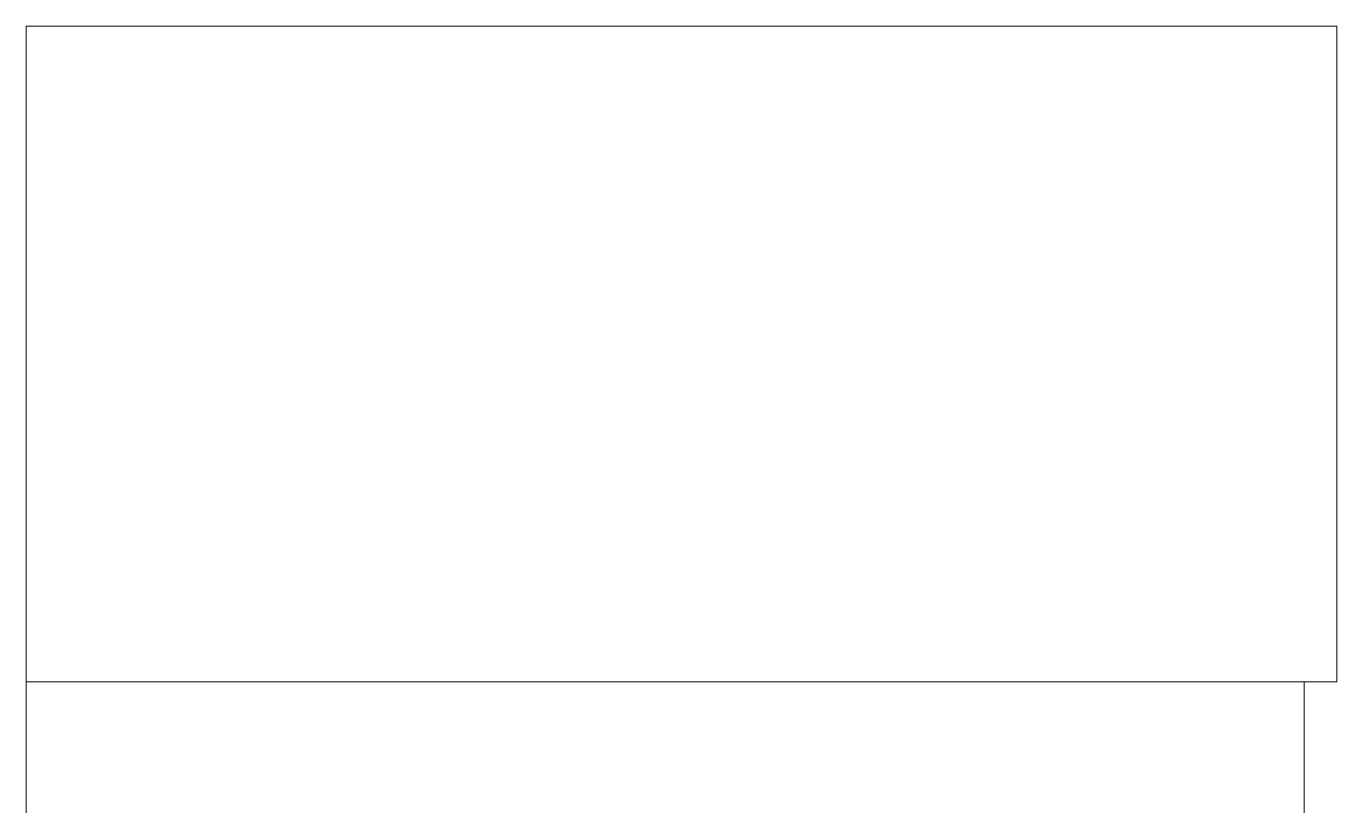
# Model space of a CAD drawing. Header units: metres. Extents: x 0 to 100, y 0 to 60.
import ezdxf

# ---------------------------------------------------------------- set-up
doc = ezdxf.new("R2010")
doc.units = ezdxf.units.M
doc.layers.add('A-DETL-GENF', color=92, linetype='Continuous', lineweight=18)

# ---------------------------------------------------------------- blocks, each defined once
blk = doc.blocks.new('21 steen_s - Type 1 waalformaat 2-3430089-00_0 Basismaterialen')
at = {"layer": 'A-DETL-GENF'}
for p, q in [((0, 60), (100, 60)), ((0, 0), (0, 60)), ((100, 60), (100, 10)), ((100, 10), (0, 10)), ((97.5, 0), (97.5, 10))]:
    blk.add_line(p, q, dxfattribs=at)

msp = doc.modelspace()

# ---------------------------------------------------------------- block references
msp.add_blockref('21 steen_s - Type 1 waalformaat 2-3430089-00_0 Basismaterialen', (0, 0))

doc.saveas('drawing.dxf')
